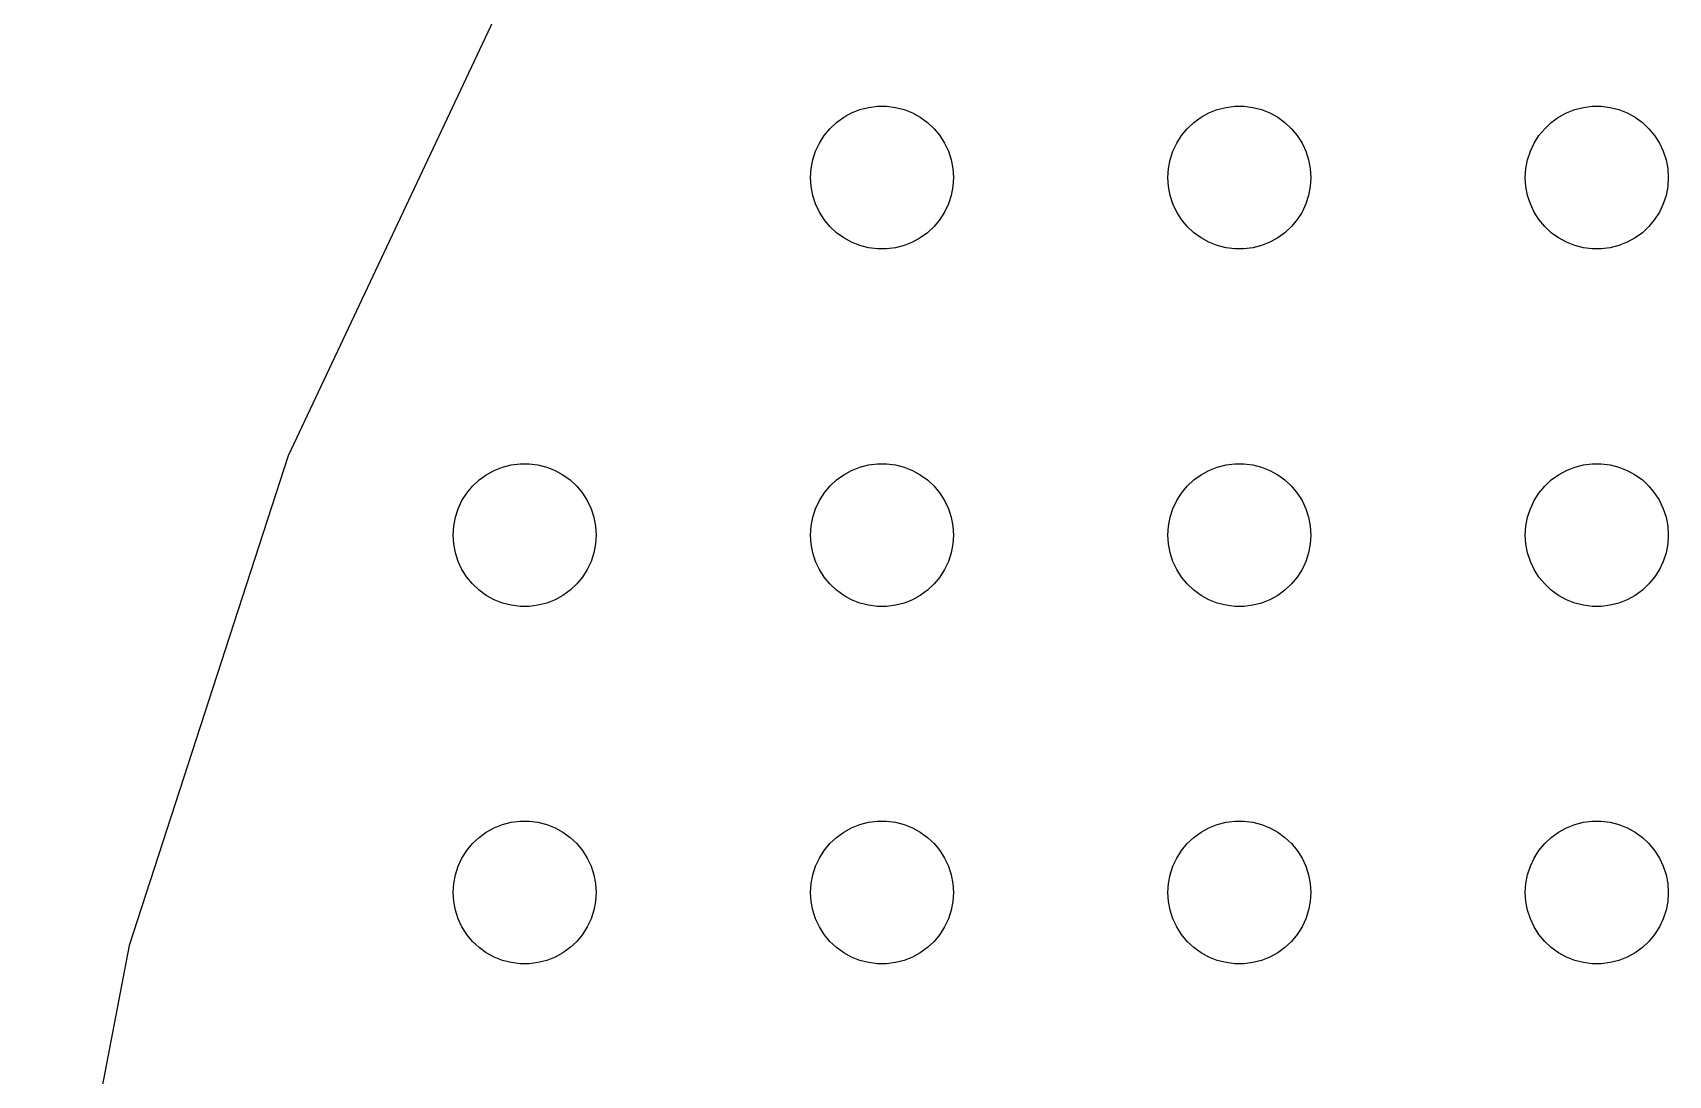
# Model space of a CAD drawing. Header units: metres. Extents: x -172 to 172, y -172 to 172.
# Drawn here: x -170.6 to -102, y 37.3 to 81.1 of the extents above; entities that cross this region are included whole.
import ezdxf

# ---------------------------------------------------------------- set-up
doc = ezdxf.new("R2010")
doc.units = ezdxf.units.M

msp = doc.modelspace()

# ---------------------------------------------------------------- linework, layer by layer
for p, q in [((-150.725, 82.8616), (-159.922, 63.3174)), ((-136.607, 77.533), (-136.277, 77.7145)), ((-136.277, 77.7145), (-135.927, 77.8532)), ((-135.927, 77.8532), (-135.562, 77.9469)), ((-135.562, 77.9469), (-135.188, 77.9941)), ((-135.188, 77.9941), (-134.812, 77.9941)), ((-134.812, 77.9941), (-134.438, 77.9469)), ((-134.438, 77.9469), (-134.073, 77.8532)), ((-134.073, 77.8532), (-133.723, 77.7145)), ((-133.723, 77.7145), (-133.393, 77.533)), ((-121.607, 77.533), (-121.277, 77.7145)), ((-121.277, 77.7145), (-120.927, 77.8532)), ((-120.927, 77.8532), (-120.562, 77.9469)), ((-120.562, 77.9469), (-120.188, 77.9941)), ((-120.188, 77.9941), (-119.812, 77.9941)), ((-119.812, 77.9941), (-119.438, 77.9469)), ((-119.438, 77.9469), (-119.073, 77.8532)), ((-119.073, 77.8532), (-118.723, 77.7145)), ((-118.723, 77.7145), (-118.393, 77.533)), ((-106.607, 77.533), (-106.277, 77.7145)), ((-106.277, 77.7145), (-105.927, 77.8532)), ((-105.927, 77.8532), (-105.562, 77.9469)), ((-105.562, 77.9469), (-105.188, 77.9941)), ((-105.188, 77.9941), (-104.812, 77.9941)), ((-104.812, 77.9941), (-104.438, 77.9469)), ((-104.438, 77.9469), (-104.073, 77.8532)), ((-104.073, 77.8532), (-103.723, 77.7145)), ((-103.723, 77.7145), (-103.393, 77.533)), ((-137.427, 76.7634), (-137.187, 77.0536)), ((-137.187, 77.0536), (-136.912, 77.3115)), ((-136.912, 77.3115), (-136.607, 77.533)), ((-133.393, 77.533), (-133.088, 77.3115)), ((-133.088, 77.3115), (-132.813, 77.0536)), ((-132.813, 77.0536), (-132.573, 76.7634)), ((-122.427, 76.7634), (-122.187, 77.0536)), ((-122.187, 77.0536), (-121.912, 77.3115)), ((-121.912, 77.3115), (-121.607, 77.533)), ((-118.393, 77.533), (-118.088, 77.3115)), ((-118.088, 77.3115), (-117.813, 77.0536)), ((-117.813, 77.0536), (-117.573, 76.7634)), ((-107.427, 76.7634), (-107.187, 77.0536)), ((-107.187, 77.0536), (-106.912, 77.3115)), ((-106.912, 77.3115), (-106.607, 77.533)), ((-103.393, 77.533), (-103.088, 77.3115)), ((-103.088, 77.3115), (-102.813, 77.0536)), ((-102.813, 77.0536), (-102.573, 76.7634)), ((-137.789, 76.1044), (-137.629, 76.4453)), ((-137.629, 76.4453), (-137.427, 76.7634)), ((-132.573, 76.7634), (-132.371, 76.4453)), ((-132.371, 76.4453), (-132.211, 76.1044)), ((-122.789, 76.1044), (-122.629, 76.4453)), ((-122.629, 76.4453), (-122.427, 76.7634)), ((-117.573, 76.7634), (-117.371, 76.4453)), ((-117.371, 76.4453), (-117.211, 76.1044)), ((-107.789, 76.1044), (-107.629, 76.4453)), ((-107.629, 76.4453), (-107.427, 76.7634)), ((-102.573, 76.7634), (-102.371, 76.4453)), ((-102.371, 76.4453), (-102.211, 76.1044)), ((-137.976, 75.376), (-137.906, 75.7461)), ((-137.906, 75.7461), (-137.789, 76.1044)), ((-132.211, 76.1044), (-132.094, 75.7461)), ((-132.094, 75.7461), (-132.024, 75.376)), ((-122.976, 75.376), (-122.906, 75.7461)), ((-122.906, 75.7461), (-122.789, 76.1044)), ((-117.211, 76.1044), (-117.094, 75.7461)), ((-117.094, 75.7461), (-117.024, 75.376)), ((-107.976, 75.376), (-107.906, 75.7461)), ((-107.906, 75.7461), (-107.789, 76.1044)), ((-102.211, 76.1044), (-102.094, 75.7461)), ((-102.094, 75.7461), (-102.024, 75.376)), ((-138, 75), (-137.976, 75.376)), ((-137.976, 74.624), (-138, 75)), ((-132.024, 75.376), (-132, 75)), ((-132, 75), (-132.024, 74.624)), ((-123, 75), (-122.976, 75.376)), ((-122.976, 74.624), (-123, 75)), ((-117.024, 75.376), (-117, 75)), ((-117, 75), (-117.024, 74.624)), ((-108, 75), (-107.976, 75.376)), ((-107.976, 74.624), (-108, 75)), ((-102.024, 75.376), (-102, 75)), ((-102, 75), (-102.024, 74.624)), ((-137.906, 74.2539), (-137.976, 74.624)), ((-137.789, 73.8956), (-137.906, 74.2539)), ((-132.094, 74.2539), (-132.211, 73.8956)), ((-132.024, 74.624), (-132.094, 74.2539)), ((-122.906, 74.2539), (-122.976, 74.624)), ((-122.789, 73.8956), (-122.906, 74.2539)), ((-117.094, 74.2539), (-117.211, 73.8956)), ((-117.024, 74.624), (-117.094, 74.2539)), ((-107.906, 74.2539), (-107.976, 74.624)), ((-107.789, 73.8956), (-107.906, 74.2539)), ((-102.094, 74.2539), (-102.211, 73.8956)), ((-102.024, 74.624), (-102.094, 74.2539)), ((-137.629, 73.5547), (-137.789, 73.8956)), ((-137.427, 73.2366), (-137.629, 73.5547)), ((-132.371, 73.5547), (-132.573, 73.2366)), ((-132.211, 73.8956), (-132.371, 73.5547)), ((-122.629, 73.5547), (-122.789, 73.8956)), ((-122.427, 73.2366), (-122.629, 73.5547)), ((-117.371, 73.5547), (-117.573, 73.2366)), ((-117.211, 73.8956), (-117.371, 73.5547)), ((-107.629, 73.5547), (-107.789, 73.8956)), ((-107.427, 73.2366), (-107.629, 73.5547)), ((-102.371, 73.5547), (-102.573, 73.2366)), ((-102.211, 73.8956), (-102.371, 73.5547)), ((-137.187, 72.9464), (-137.427, 73.2366)), ((-136.912, 72.6885), (-137.187, 72.9464)), ((-132.813, 72.9464), (-133.088, 72.6885)), ((-132.573, 73.2366), (-132.813, 72.9464)), ((-122.187, 72.9464), (-122.427, 73.2366)), ((-121.912, 72.6885), (-122.187, 72.9464)), ((-117.813, 72.9464), (-118.088, 72.6885)), ((-117.573, 73.2366), (-117.813, 72.9464)), ((-107.187, 72.9464), (-107.427, 73.2366)), ((-106.912, 72.6885), (-107.187, 72.9464)), ((-102.813, 72.9464), (-103.088, 72.6885)), ((-102.573, 73.2366), (-102.813, 72.9464)), ((-136.607, 72.467), (-136.912, 72.6885)), ((-136.277, 72.2855), (-136.607, 72.467)), ((-135.927, 72.1468), (-136.277, 72.2855)), ((-135.562, 72.0531), (-135.927, 72.1468)), ((-134.073, 72.1468), (-134.438, 72.0531)), ((-133.723, 72.2855), (-134.073, 72.1468)), ((-133.393, 72.467), (-133.723, 72.2855)), ((-133.088, 72.6885), (-133.393, 72.467)), ((-121.607, 72.467), (-121.912, 72.6885)), ((-121.277, 72.2855), (-121.607, 72.467)), ((-120.927, 72.1468), (-121.277, 72.2855)), ((-120.562, 72.0531), (-120.927, 72.1468)), ((-119.073, 72.1468), (-119.438, 72.0531)), ((-118.723, 72.2855), (-119.073, 72.1468)), ((-118.393, 72.467), (-118.723, 72.2855)), ((-118.088, 72.6885), (-118.393, 72.467)), ((-106.607, 72.467), (-106.912, 72.6885)), ((-106.277, 72.2855), (-106.607, 72.467)), ((-105.927, 72.1468), (-106.277, 72.2855)), ((-105.562, 72.0531), (-105.927, 72.1468)), ((-104.073, 72.1468), (-104.438, 72.0531)), ((-103.723, 72.2855), (-104.073, 72.1468)), ((-103.393, 72.467), (-103.723, 72.2855)), ((-103.088, 72.6885), (-103.393, 72.467)), ((-135.188, 72.0059), (-135.562, 72.0531)), ((-134.812, 72.0059), (-135.188, 72.0059)), ((-134.438, 72.0531), (-134.812, 72.0059)), ((-120.188, 72.0059), (-120.562, 72.0531)), ((-119.812, 72.0059), (-120.188, 72.0059)), ((-119.438, 72.0531), (-119.812, 72.0059)), ((-105.188, 72.0059), (-105.562, 72.0531)), ((-104.812, 72.0059), (-105.188, 72.0059)), ((-104.438, 72.0531), (-104.812, 72.0059)), ((-159.922, 63.3174), (-166.596, 42.7747)), ((-151.912, 62.3115), (-151.607, 62.533)), ((-151.607, 62.533), (-151.277, 62.7145)), ((-151.277, 62.7145), (-150.927, 62.8532)), ((-150.927, 62.8532), (-150.562, 62.9469)), ((-150.562, 62.9469), (-150.188, 62.9941)), ((-150.188, 62.9941), (-149.812, 62.9941)), ((-149.812, 62.9941), (-149.438, 62.9469)), ((-149.438, 62.9469), (-149.073, 62.8532)), ((-149.073, 62.8532), (-148.723, 62.7145)), ((-148.723, 62.7145), (-148.393, 62.533)), ((-148.393, 62.533), (-148.088, 62.3115)), ((-136.912, 62.3115), (-136.607, 62.533)), ((-136.607, 62.533), (-136.277, 62.7145)), ((-136.277, 62.7145), (-135.927, 62.8532)), ((-135.927, 62.8532), (-135.562, 62.9469)), ((-135.562, 62.9469), (-135.188, 62.9941)), ((-135.188, 62.9941), (-134.812, 62.9941)), ((-134.812, 62.9941), (-134.438, 62.9469)), ((-134.438, 62.9469), (-134.073, 62.8532)), ((-134.073, 62.8532), (-133.723, 62.7145)), ((-133.723, 62.7145), (-133.393, 62.533)), ((-133.393, 62.533), (-133.088, 62.3115)), ((-121.912, 62.3115), (-121.607, 62.533)), ((-121.607, 62.533), (-121.277, 62.7145)), ((-121.277, 62.7145), (-120.927, 62.8532)), ((-120.927, 62.8532), (-120.562, 62.9469)), ((-120.562, 62.9469), (-120.188, 62.9941)), ((-120.188, 62.9941), (-119.812, 62.9941)), ((-119.812, 62.9941), (-119.438, 62.9469)), ((-119.438, 62.9469), (-119.073, 62.8532)), ((-119.073, 62.8532), (-118.723, 62.7145)), ((-118.723, 62.7145), (-118.393, 62.533)), ((-118.393, 62.533), (-118.088, 62.3115)), ((-106.912, 62.3115), (-106.607, 62.533)), ((-106.607, 62.533), (-106.277, 62.7145)), ((-106.277, 62.7145), (-105.927, 62.8532)), ((-105.927, 62.8532), (-105.562, 62.9469)), ((-105.562, 62.9469), (-105.188, 62.9941)), ((-105.188, 62.9941), (-104.812, 62.9941)), ((-104.812, 62.9941), (-104.438, 62.9469)), ((-104.438, 62.9469), (-104.073, 62.8532)), ((-104.073, 62.8532), (-103.723, 62.7145)), ((-103.723, 62.7145), (-103.393, 62.533)), ((-103.393, 62.533), (-103.088, 62.3115)), ((-152.427, 61.7634), (-152.187, 62.0536)), ((-152.187, 62.0536), (-151.912, 62.3115)), ((-148.088, 62.3115), (-147.813, 62.0536)), ((-147.813, 62.0536), (-147.573, 61.7634)), ((-137.427, 61.7634), (-137.187, 62.0536)), ((-137.187, 62.0536), (-136.912, 62.3115)), ((-133.088, 62.3115), (-132.813, 62.0536)), ((-132.813, 62.0536), (-132.573, 61.7634)), ((-122.427, 61.7634), (-122.187, 62.0536)), ((-122.187, 62.0536), (-121.912, 62.3115)), ((-118.088, 62.3115), (-117.813, 62.0536)), ((-117.813, 62.0536), (-117.573, 61.7634)), ((-107.427, 61.7634), (-107.187, 62.0536)), ((-107.187, 62.0536), (-106.912, 62.3115)), ((-103.088, 62.3115), (-102.813, 62.0536)), ((-102.813, 62.0536), (-102.573, 61.7634)), ((-152.906, 60.7461), (-152.789, 61.1044)), ((-152.789, 61.1044), (-152.629, 61.4453)), ((-152.629, 61.4453), (-152.427, 61.7634)), ((-147.573, 61.7634), (-147.371, 61.4453)), ((-147.371, 61.4453), (-147.211, 61.1044)), ((-147.211, 61.1044), (-147.094, 60.7461)), ((-137.906, 60.7461), (-137.789, 61.1044)), ((-137.789, 61.1044), (-137.629, 61.4453)), ((-137.629, 61.4453), (-137.427, 61.7634)), ((-132.573, 61.7634), (-132.371, 61.4453)), ((-132.371, 61.4453), (-132.211, 61.1044)), ((-132.211, 61.1044), (-132.094, 60.7461)), ((-122.906, 60.7461), (-122.789, 61.1044)), ((-122.789, 61.1044), (-122.629, 61.4453)), ((-122.629, 61.4453), (-122.427, 61.7634)), ((-117.573, 61.7634), (-117.371, 61.4453)), ((-117.371, 61.4453), (-117.211, 61.1044)), ((-117.211, 61.1044), (-117.094, 60.7461)), ((-107.906, 60.7461), (-107.789, 61.1044)), ((-107.789, 61.1044), (-107.629, 61.4453)), ((-107.629, 61.4453), (-107.427, 61.7634)), ((-102.573, 61.7634), (-102.371, 61.4453)), ((-102.371, 61.4453), (-102.211, 61.1044)), ((-102.211, 61.1044), (-102.094, 60.7461)), ((-152.976, 60.376), (-152.906, 60.7461)), ((-147.094, 60.7461), (-147.024, 60.376)), ((-137.976, 60.376), (-137.906, 60.7461)), ((-132.094, 60.7461), (-132.024, 60.376)), ((-122.976, 60.376), (-122.906, 60.7461)), ((-117.094, 60.7461), (-117.024, 60.376)), ((-107.976, 60.376), (-107.906, 60.7461)), ((-102.094, 60.7461), (-102.024, 60.376)), ((-153, 60), (-152.976, 60.376)), ((-152.976, 59.624), (-153, 60)), ((-147.024, 60.376), (-147, 60)), ((-147, 60), (-147.024, 59.624)), ((-138, 60), (-137.976, 60.376)), ((-137.976, 59.624), (-138, 60)), ((-132.024, 60.376), (-132, 60)), ((-132, 60), (-132.024, 59.624)), ((-123, 60), (-122.976, 60.376)), ((-122.976, 59.624), (-123, 60)), ((-117.024, 60.376), (-117, 60)), ((-117, 60), (-117.024, 59.624)), ((-108, 60), (-107.976, 60.376)), ((-107.976, 59.624), (-108, 60)), ((-102.024, 60.376), (-102, 60)), ((-102, 60), (-102.024, 59.624)), ((-152.906, 59.2539), (-152.976, 59.624)), ((-152.789, 58.8956), (-152.906, 59.2539)), ((-147.094, 59.2539), (-147.211, 58.8956)), ((-147.024, 59.624), (-147.094, 59.2539)), ((-137.906, 59.2539), (-137.976, 59.624)), ((-137.789, 58.8956), (-137.906, 59.2539)), ((-132.094, 59.2539), (-132.211, 58.8956)), ((-132.024, 59.624), (-132.094, 59.2539)), ((-122.906, 59.2539), (-122.976, 59.624)), ((-122.789, 58.8956), (-122.906, 59.2539)), ((-117.094, 59.2539), (-117.211, 58.8956)), ((-117.024, 59.624), (-117.094, 59.2539)), ((-107.906, 59.2539), (-107.976, 59.624)), ((-107.789, 58.8956), (-107.906, 59.2539)), ((-102.094, 59.2539), (-102.211, 58.8956)), ((-102.024, 59.624), (-102.094, 59.2539)), ((-152.629, 58.5547), (-152.789, 58.8956)), ((-152.427, 58.2366), (-152.629, 58.5547)), ((-147.371, 58.5547), (-147.573, 58.2366)), ((-147.211, 58.8956), (-147.371, 58.5547)), ((-137.629, 58.5547), (-137.789, 58.8956)), ((-137.427, 58.2366), (-137.629, 58.5547)), ((-132.371, 58.5547), (-132.573, 58.2366)), ((-132.211, 58.8956), (-132.371, 58.5547)), ((-122.629, 58.5547), (-122.789, 58.8956)), ((-122.427, 58.2366), (-122.629, 58.5547)), ((-117.371, 58.5547), (-117.573, 58.2366)), ((-117.211, 58.8956), (-117.371, 58.5547)), ((-107.629, 58.5547), (-107.789, 58.8956)), ((-107.427, 58.2366), (-107.629, 58.5547)), ((-102.371, 58.5547), (-102.573, 58.2366)), ((-102.211, 58.8956), (-102.371, 58.5547)), ((-152.187, 57.9464), (-152.427, 58.2366)), ((-151.912, 57.6885), (-152.187, 57.9464)), ((-151.607, 57.467), (-151.912, 57.6885)), ((-148.088, 57.6885), (-148.393, 57.467)), ((-147.813, 57.9464), (-148.088, 57.6885)), ((-147.573, 58.2366), (-147.813, 57.9464)), ((-137.187, 57.9464), (-137.427, 58.2366)), ((-136.912, 57.6885), (-137.187, 57.9464)), ((-136.607, 57.467), (-136.912, 57.6885)), ((-133.088, 57.6885), (-133.393, 57.467)), ((-132.813, 57.9464), (-133.088, 57.6885)), ((-132.573, 58.2366), (-132.813, 57.9464)), ((-122.187, 57.9464), (-122.427, 58.2366)), ((-121.912, 57.6885), (-122.187, 57.9464)), ((-121.607, 57.467), (-121.912, 57.6885)), ((-118.088, 57.6885), (-118.393, 57.467)), ((-117.813, 57.9464), (-118.088, 57.6885)), ((-117.573, 58.2366), (-117.813, 57.9464)), ((-107.187, 57.9464), (-107.427, 58.2366)), ((-106.912, 57.6885), (-107.187, 57.9464)), ((-106.607, 57.467), (-106.912, 57.6885)), ((-103.088, 57.6885), (-103.393, 57.467)), ((-102.813, 57.9464), (-103.088, 57.6885)), ((-102.573, 58.2366), (-102.813, 57.9464)), ((-151.277, 57.2855), (-151.607, 57.467)), ((-150.927, 57.1468), (-151.277, 57.2855)), ((-150.562, 57.0531), (-150.927, 57.1468)), ((-150.188, 57.0059), (-150.562, 57.0531)), ((-149.812, 57.0059), (-150.188, 57.0059)), ((-149.438, 57.0531), (-149.812, 57.0059)), ((-149.073, 57.1468), (-149.438, 57.0531)), ((-148.723, 57.2855), (-149.073, 57.1468)), ((-148.393, 57.467), (-148.723, 57.2855)), ((-136.277, 57.2855), (-136.607, 57.467)), ((-135.927, 57.1468), (-136.277, 57.2855)), ((-135.562, 57.0531), (-135.927, 57.1468)), ((-135.188, 57.0059), (-135.562, 57.0531)), ((-134.812, 57.0059), (-135.188, 57.0059)), ((-134.438, 57.0531), (-134.812, 57.0059)), ((-134.073, 57.1468), (-134.438, 57.0531)), ((-133.723, 57.2855), (-134.073, 57.1468)), ((-133.393, 57.467), (-133.723, 57.2855)), ((-121.277, 57.2855), (-121.607, 57.467)), ((-120.927, 57.1468), (-121.277, 57.2855)), ((-120.562, 57.0531), (-120.927, 57.1468)), ((-120.188, 57.0059), (-120.562, 57.0531)), ((-119.812, 57.0059), (-120.188, 57.0059)), ((-119.438, 57.0531), (-119.812, 57.0059)), ((-119.073, 57.1468), (-119.438, 57.0531)), ((-118.723, 57.2855), (-119.073, 57.1468)), ((-118.393, 57.467), (-118.723, 57.2855)), ((-106.277, 57.2855), (-106.607, 57.467)), ((-105.927, 57.1468), (-106.277, 57.2855)), ((-105.562, 57.0531), (-105.927, 57.1468)), ((-105.188, 57.0059), (-105.562, 57.0531)), ((-104.812, 57.0059), (-105.188, 57.0059)), ((-104.438, 57.0531), (-104.812, 57.0059)), ((-104.073, 57.1468), (-104.438, 57.0531)), ((-103.723, 57.2855), (-104.073, 57.1468)), ((-103.393, 57.467), (-103.723, 57.2855)), ((-151.912, 47.3115), (-151.607, 47.533)), ((-151.607, 47.533), (-151.277, 47.7145)), ((-151.277, 47.7145), (-150.927, 47.8532)), ((-150.927, 47.8532), (-150.562, 47.9469)), ((-150.562, 47.9469), (-150.188, 47.9941)), ((-150.188, 47.9941), (-149.812, 47.9941)), ((-149.812, 47.9941), (-149.438, 47.9469)), ((-149.438, 47.9469), (-149.073, 47.8532)), ((-149.073, 47.8532), (-148.723, 47.7145)), ((-148.723, 47.7145), (-148.393, 47.533)), ((-148.393, 47.533), (-148.088, 47.3115)), ((-136.912, 47.3115), (-136.607, 47.533)), ((-136.607, 47.533), (-136.277, 47.7145)), ((-136.277, 47.7145), (-135.927, 47.8532)), ((-135.927, 47.8532), (-135.562, 47.9469)), ((-135.562, 47.9469), (-135.188, 47.9941)), ((-135.188, 47.9941), (-134.812, 47.9941)), ((-134.812, 47.9941), (-134.438, 47.9469)), ((-134.438, 47.9469), (-134.073, 47.8532)), ((-134.073, 47.8532), (-133.723, 47.7145)), ((-133.723, 47.7145), (-133.393, 47.533)), ((-133.393, 47.533), (-133.088, 47.3115)), ((-121.912, 47.3115), (-121.607, 47.533)), ((-121.607, 47.533), (-121.277, 47.7145)), ((-121.277, 47.7145), (-120.927, 47.8532)), ((-120.927, 47.8532), (-120.562, 47.9469)), ((-120.562, 47.9469), (-120.188, 47.9941)), ((-120.188, 47.9941), (-119.812, 47.9941)), ((-119.812, 47.9941), (-119.438, 47.9469)), ((-119.438, 47.9469), (-119.073, 47.8532)), ((-119.073, 47.8532), (-118.723, 47.7145)), ((-118.723, 47.7145), (-118.393, 47.533)), ((-118.393, 47.533), (-118.088, 47.3115)), ((-106.912, 47.3115), (-106.607, 47.533)), ((-106.607, 47.533), (-106.277, 47.7145)), ((-106.277, 47.7145), (-105.927, 47.8532)), ((-105.927, 47.8532), (-105.562, 47.9469)), ((-105.562, 47.9469), (-105.188, 47.9941)), ((-105.188, 47.9941), (-104.812, 47.9941)), ((-104.812, 47.9941), (-104.438, 47.9469)), ((-104.438, 47.9469), (-104.073, 47.8532)), ((-104.073, 47.8532), (-103.723, 47.7145)), ((-103.723, 47.7145), (-103.393, 47.533)), ((-103.393, 47.533), (-103.088, 47.3115)), ((-152.629, 46.4453), (-152.427, 46.7634)), ((-152.427, 46.7634), (-152.187, 47.0536)), ((-152.187, 47.0536), (-151.912, 47.3115)), ((-148.088, 47.3115), (-147.813, 47.0536)), ((-147.813, 47.0536), (-147.573, 46.7634)), ((-147.573, 46.7634), (-147.371, 46.4453)), ((-137.629, 46.4453), (-137.427, 46.7634)), ((-137.427, 46.7634), (-137.187, 47.0536)), ((-137.187, 47.0536), (-136.912, 47.3115)), ((-133.088, 47.3115), (-132.813, 47.0536)), ((-132.813, 47.0536), (-132.573, 46.7634)), ((-132.573, 46.7634), (-132.371, 46.4453)), ((-122.629, 46.4453), (-122.427, 46.7634)), ((-122.427, 46.7634), (-122.187, 47.0536)), ((-122.187, 47.0536), (-121.912, 47.3115)), ((-118.088, 47.3115), (-117.813, 47.0536)), ((-117.813, 47.0536), (-117.573, 46.7634)), ((-117.573, 46.7634), (-117.371, 46.4453)), ((-107.629, 46.4453), (-107.427, 46.7634)), ((-107.427, 46.7634), (-107.187, 47.0536)), ((-107.187, 47.0536), (-106.912, 47.3115)), ((-103.088, 47.3115), (-102.813, 47.0536)), ((-102.813, 47.0536), (-102.573, 46.7634)), ((-102.573, 46.7634), (-102.371, 46.4453)), ((-152.906, 45.7461), (-152.789, 46.1044)), ((-152.789, 46.1044), (-152.629, 46.4453)), ((-147.371, 46.4453), (-147.211, 46.1044)), ((-147.211, 46.1044), (-147.094, 45.7461)), ((-137.906, 45.7461), (-137.789, 46.1044)), ((-137.789, 46.1044), (-137.629, 46.4453)), ((-132.371, 46.4453), (-132.211, 46.1044)), ((-132.211, 46.1044), (-132.094, 45.7461)), ((-122.906, 45.7461), (-122.789, 46.1044)), ((-122.789, 46.1044), (-122.629, 46.4453)), ((-117.371, 46.4453), (-117.211, 46.1044)), ((-117.211, 46.1044), (-117.094, 45.7461)), ((-107.906, 45.7461), (-107.789, 46.1044)), ((-107.789, 46.1044), (-107.629, 46.4453)), ((-102.371, 46.4453), (-102.211, 46.1044)), ((-102.211, 46.1044), (-102.094, 45.7461)), ((-153, 45), (-152.976, 45.376)), ((-152.976, 45.376), (-152.906, 45.7461)), ((-147.094, 45.7461), (-147.024, 45.376)), ((-147.024, 45.376), (-147, 45)), ((-138, 45), (-137.976, 45.376)), ((-137.976, 45.376), (-137.906, 45.7461)), ((-132.094, 45.7461), (-132.024, 45.376)), ((-132.024, 45.376), (-132, 45)), ((-123, 45), (-122.976, 45.376)), ((-122.976, 45.376), (-122.906, 45.7461)), ((-117.094, 45.7461), (-117.024, 45.376)), ((-117.024, 45.376), (-117, 45)), ((-108, 45), (-107.976, 45.376)), ((-107.976, 45.376), (-107.906, 45.7461)), ((-102.094, 45.7461), (-102.024, 45.376)), ((-102.024, 45.376), (-102, 45)), ((-152.976, 44.624), (-153, 45)), ((-152.906, 44.2539), (-152.976, 44.624)), ((-147.024, 44.624), (-147.094, 44.2539)), ((-147, 45), (-147.024, 44.624)), ((-137.976, 44.624), (-138, 45)), ((-137.906, 44.2539), (-137.976, 44.624)), ((-132.024, 44.624), (-132.094, 44.2539)), ((-132, 45), (-132.024, 44.624)), ((-122.976, 44.624), (-123, 45)), ((-122.906, 44.2539), (-122.976, 44.624)), ((-117.024, 44.624), (-117.094, 44.2539)), ((-117, 45), (-117.024, 44.624)), ((-107.976, 44.624), (-108, 45)), ((-107.906, 44.2539), (-107.976, 44.624)), ((-102.024, 44.624), (-102.094, 44.2539)), ((-102, 45), (-102.024, 44.624)), ((-152.789, 43.8956), (-152.906, 44.2539)), ((-147.094, 44.2539), (-147.211, 43.8956)), ((-137.789, 43.8956), (-137.906, 44.2539)), ((-132.094, 44.2539), (-132.211, 43.8956)), ((-122.789, 43.8956), (-122.906, 44.2539)), ((-117.094, 44.2539), (-117.211, 43.8956)), ((-107.789, 43.8956), (-107.906, 44.2539)), ((-102.094, 44.2539), (-102.211, 43.8956)), ((-152.629, 43.5547), (-152.789, 43.8956)), ((-152.427, 43.2366), (-152.629, 43.5547)), ((-147.371, 43.5547), (-147.573, 43.2366)), ((-147.211, 43.8956), (-147.371, 43.5547)), ((-137.629, 43.5547), (-137.789, 43.8956)), ((-137.427, 43.2366), (-137.629, 43.5547)), ((-132.371, 43.5547), (-132.573, 43.2366)), ((-132.211, 43.8956), (-132.371, 43.5547)), ((-122.629, 43.5547), (-122.789, 43.8956)), ((-122.427, 43.2366), (-122.629, 43.5547)), ((-117.371, 43.5547), (-117.573, 43.2366)), ((-117.211, 43.8956), (-117.371, 43.5547)), ((-107.629, 43.5547), (-107.789, 43.8956)), ((-107.427, 43.2366), (-107.629, 43.5547)), ((-102.371, 43.5547), (-102.573, 43.2366)), ((-102.211, 43.8956), (-102.371, 43.5547)), ((-166.596, 42.7747), (-170.644, 21.5573)), ((-152.187, 42.9464), (-152.427, 43.2366)), ((-151.912, 42.6885), (-152.187, 42.9464)), ((-151.607, 42.467), (-151.912, 42.6885)), ((-148.088, 42.6885), (-148.393, 42.467)), ((-147.813, 42.9464), (-148.088, 42.6885)), ((-147.573, 43.2366), (-147.813, 42.9464)), ((-137.187, 42.9464), (-137.427, 43.2366)), ((-136.912, 42.6885), (-137.187, 42.9464)), ((-136.607, 42.467), (-136.912, 42.6885)), ((-133.088, 42.6885), (-133.393, 42.467)), ((-132.813, 42.9464), (-133.088, 42.6885)), ((-132.573, 43.2366), (-132.813, 42.9464)), ((-122.187, 42.9464), (-122.427, 43.2366)), ((-121.912, 42.6885), (-122.187, 42.9464)), ((-121.607, 42.467), (-121.912, 42.6885)), ((-118.088, 42.6885), (-118.393, 42.467)), ((-117.813, 42.9464), (-118.088, 42.6885)), ((-117.573, 43.2366), (-117.813, 42.9464)), ((-107.187, 42.9464), (-107.427, 43.2366)), ((-106.912, 42.6885), (-107.187, 42.9464)), ((-106.607, 42.467), (-106.912, 42.6885)), ((-103.088, 42.6885), (-103.393, 42.467)), ((-102.813, 42.9464), (-103.088, 42.6885)), ((-102.573, 43.2366), (-102.813, 42.9464)), ((-151.277, 42.2855), (-151.607, 42.467)), ((-150.927, 42.1468), (-151.277, 42.2855)), ((-150.562, 42.0531), (-150.927, 42.1468)), ((-150.188, 42.0059), (-150.562, 42.0531)), ((-149.812, 42.0059), (-150.188, 42.0059)), ((-149.438, 42.0531), (-149.812, 42.0059)), ((-149.073, 42.1468), (-149.438, 42.0531)), ((-148.723, 42.2855), (-149.073, 42.1468)), ((-148.393, 42.467), (-148.723, 42.2855)), ((-136.277, 42.2855), (-136.607, 42.467)), ((-135.927, 42.1468), (-136.277, 42.2855)), ((-135.562, 42.0531), (-135.927, 42.1468)), ((-135.188, 42.0059), (-135.562, 42.0531)), ((-134.812, 42.0059), (-135.188, 42.0059)), ((-134.438, 42.0531), (-134.812, 42.0059)), ((-134.073, 42.1468), (-134.438, 42.0531)), ((-133.723, 42.2855), (-134.073, 42.1468)), ((-133.393, 42.467), (-133.723, 42.2855)), ((-121.277, 42.2855), (-121.607, 42.467)), ((-120.927, 42.1468), (-121.277, 42.2855)), ((-120.562, 42.0531), (-120.927, 42.1468)), ((-120.188, 42.0059), (-120.562, 42.0531)), ((-119.812, 42.0059), (-120.188, 42.0059)), ((-119.438, 42.0531), (-119.812, 42.0059)), ((-119.073, 42.1468), (-119.438, 42.0531)), ((-118.723, 42.2855), (-119.073, 42.1468)), ((-118.393, 42.467), (-118.723, 42.2855)), ((-106.277, 42.2855), (-106.607, 42.467)), ((-105.927, 42.1468), (-106.277, 42.2855)), ((-105.562, 42.0531), (-105.927, 42.1468)), ((-105.188, 42.0059), (-105.562, 42.0531)), ((-104.812, 42.0059), (-105.188, 42.0059)), ((-104.438, 42.0531), (-104.812, 42.0059)), ((-104.073, 42.1468), (-104.438, 42.0531)), ((-103.723, 42.2855), (-104.073, 42.1468)), ((-103.393, 42.467), (-103.723, 42.2855))]:
    msp.add_line(p, q)

doc.saveas('drawing.dxf')
